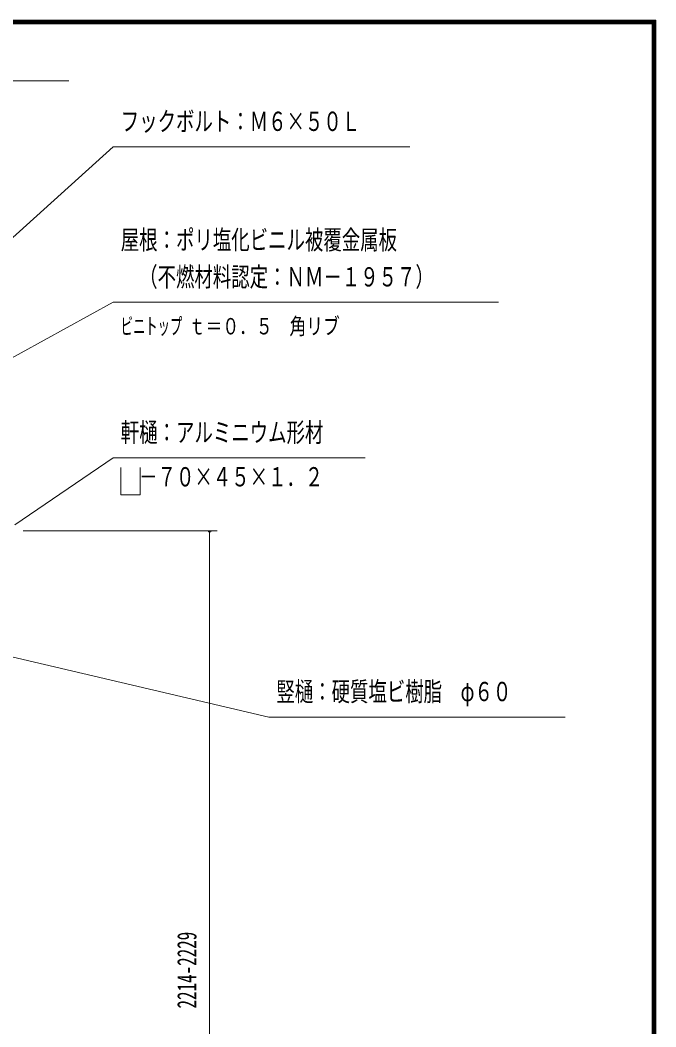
# Model space of a CAD drawing. Units: millimetres, scale not verified. Extents: x -25598 to 25608, y -10130 to 10130.
# Drawn here: x 21317 to 25608, y 3173 to 9970 of the extents above; entities that cross this region are included whole.
import ezdxf
from ezdxf.enums import TextEntityAlignment as Align

# ---------------------------------------------------------------- set-up
doc = ezdxf.new("R2010")
doc.units = ezdxf.units.MM
doc.header["$LTSCALE"] = 60
doc.layers.add('0-A_2-52DIM', color=3, linetype='Continuous', lineweight=18)
doc.layers.add('0-C_F-F1PAPER', color=5, linetype='Continuous', lineweight=18)
doc.styles.add('ＭＳ ゴシック', font='')
doc.styles.get('ＭＳ ゴシック').set_extended_font_data('MS Gothic')

msp = doc.modelspace()

# ---------------------------------------------------------------- linework, layer by layer
at = {"layer": '0-A_2-52DIM'}
for p, q in [((21646.35, 9559.89), (19496.34, 9559.89)), ((20690.05, 7376.11), (21946.34, 8064.89)), ((21946.34, 8064.89), (24546.34, 8064.89)), ((22646.35, 6522.5), (21338.59, 6522.5)), ((22606.34, 6522.49), (22586.34, 6522.49)), ((22596.35, -1030.11), (22596.35, 6522.5))]:
    msp.add_line(p, q, dxfattribs=at)
for points in [[(23946.34, 9114.89), (21946.34, 9114.89), (20235.28, 7569.51)], [(21282.41, 6562.5), (21946.34, 7014.9), (23646.35, 7014.9)], [(22127.99, 6948.84), (22127.99, 6764.89), (21996.35, 6764.89), (21996.35, 6948.84)], [(21223.95, 5680.94), (22996.35, 5264.89), (24996.35, 5264.89)]]:
    msp.add_lwpolyline(points, dxfattribs=at)
msp.add_arc((22596.34, 6522.49), 10, 180, 0, dxfattribs=at)
at = {"layer": '0-C_F-F1PAPER'}
for points in [[(25607.76, -10130.04), (-3092.24, -10130.04), (-3092.24, 9969.96), (25607.76, 9969.96)], [(25605.25, -10127.54), (-3089.74, -10127.54), (-3089.74, 9967.46), (25605.25, 9967.46)], [(25602.76, -10125.04), (-3087.24, -10125.04), (-3087.24, 9964.96), (25602.76, 9964.96)], [(25600.26, -10122.54), (25600.26, 9962.46), (-3084.74, 9962.46), (-3084.74, -10122.54)], [(25597.76, -10120.04), (-3082.24, -10120.04), (-3082.24, 9959.96), (25597.76, 9959.96)], [(25595.26, -10117.54), (25595.26, 9957.46), (-3079.74, 9957.46), (-3079.74, -10117.54)], [(25592.75, -10115.04), (-3077.24, -10115.04), (-3077.24, 9954.96), (25592.75, 9954.96)], [(25590.26, -10112.54), (25590.26, 9952.46), (-3074.74, 9952.46), (-3074.74, -10112.54)], [(25587.75, -10110.04), (25587.75, 9949.96), (-3072.24, 9949.96), (-3072.24, -10110.04)], [(25585.26, -10107.54), (25585.26, 9947.46), (-3069.74, 9947.46), (-3069.74, -10107.54)], [(25582.76, -10105.04), (-3067.24, -10105.04), (-3067.24, 9944.96), (25582.76, 9944.96)]]:
    msp.add_lwpolyline(points, close=True, dxfattribs=at)

# ---------------------------------------------------------------- texts
at = {"layer": '0-A_2-52DIM', "color": 7, "style": 'ＭＳ ゴシック'}
for s, height, width, p in [('フックボルト：Ｍ６×５０Ｌ', 130.2, 0.7, (21996.34, 9182.66)), ('屋根：ポリ塩化ビニル被覆金属板', 130.2, 0.7, (21996.34, 8382.66)), ('\u3000（不燃材料認定：ＮＭ－１９５７）', 130.2, 0.7, (21996.34, 8132.66)), ('ビニトップ ', 110.7, 0.55, (21996.34, 7814.89)), ('ｔ＝０．５\u3000角リブ', 110.7, 0.75, (22455.62, 7814.89)), ('軒樋：アルミニウム形材', 130.2, 0.7, (21996.34, 7082.66)), ('\u3000－７０×４５×１．２', 130.2, 0.7, (21996.34, 6782.66)), ('竪樋：硬質塩ビ樹脂\u3000φ６０', 130.2, 0.7, (23046.34, 5332.66))]:
    msp.add_text(s, height=height, dxfattribs=dict(at, width=width)).set_placement(p, align=Align.BOTTOM_LEFT)
at = {"layer": '0-A_2-52DIM', "color": 7, "style": 'ＭＳ ゴシック', "width": 0.65}
msp.add_text('2214-2229', height=130.2, rotation=90, dxfattribs=at).set_placement((22546.34, 3296.67), align=Align.BOTTOM_LEFT)

doc.saveas('drawing.dxf')
